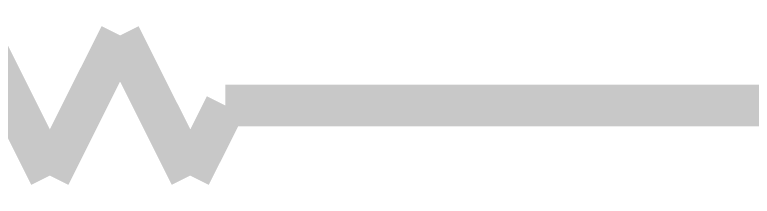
# Model space of a CAD drawing. Header units: millimetres. Extents: x 0 to 594, y 0 to 420.
# Drawn here: x 380.9 to 386.24, y 367.63 to 368.95 of the extents above; entities that cross this region are included whole.
import ezdxf

# ---------------------------------------------------------------- set-up
doc = ezdxf.new("R2010")
doc.units = ezdxf.units.MM
doc.layers.add('Sheet', color=255, linetype='Continuous')

msp = doc.modelspace()

# ---------------------------------------------------------------- linework, layer by layer
at = {"layer": 'Sheet', "color": 0, "const_width": 0.2997}
for points in [[(381.1556, 367.7805), (380.6477, 368.7965)], [(381.6636, 368.7965), (381.1556, 367.7805)], [(382.1716, 367.7805), (381.6636, 368.7965)], [(382.4256, 368.2885), (382.1716, 367.7805)], [(383.4416, 368.2885), (382.4256, 368.2885)], [(383.4416, 368.2885), (385.9815, 368.2885)], [(389.6855, 368.2885), (385.9815, 368.2885)]]:
    msp.add_lwpolyline(points, dxfattribs=at)

doc.saveas('drawing.dxf')
